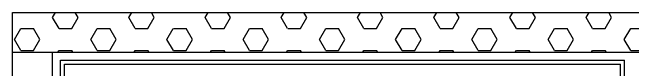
# Model space of a CAD drawing. Header units: inches. Extents: x 11.2 to 54.2, y 16.2 to 41.
# Drawn here: x 48.413 to 51.513, y 19.317 to 19.604 of the extents above; entities that cross this region are included whole.
import ezdxf

# ---------------------------------------------------------------- set-up
doc = ezdxf.new("R2010")
doc.units = ezdxf.units.IN
doc.header["$MEASUREMENT"] = 0
doc.layers.add('1', color=1, linetype='Continuous')
doc.layers.add('8', color=8, linetype='Continuous')

msp = doc.modelspace()

# ---------------------------------------------------------------- hatches: boundary and pattern name
at = {"layer": '8'}
h = msp.add_hatch(dxfattribs=at)
h.set_pattern_fill('HEX', color=256, scale=0.02, style=0)
h.set_pattern_definition([(0, (26.54819, 23.0429), (0, 0.1099852), [0.0635, -0.127]), (120, (26.54819, 23.0429), (-0.09524998, -0.0549926), [0.0635, -0.127]), (60, (26.61169, 23.0429), (-0.09524998, 0.0549926), [0.0635, -0.127])])
h.paths.add_polyline_path([(48.4133, 19.6039), (48.4133, 19.4039), (53.6283, 19.4039), (53.6283, 19.6039)])

# ---------------------------------------------------------------- linework, layer by layer
at = {"layer": '1'}
for p, q in [((48.4133, 19.6039), (53.6283, 19.6039)), ((48.4133, 17.1039), (48.4133, 19.6039)), ((48.4133, 19.4039), (53.6283, 19.4039)), ((48.6133, 17.1039), (48.6133, 19.4039)), ((48.6533, 19.3639), (51.4733, 19.3639)), ((48.6533, 17.5639), (48.6533, 19.3639)), ((51.4733, 17.5639), (51.4733, 19.3639)), ((48.6733, 17.5639), (48.6733, 19.3439)), ((48.6733, 19.3439), (51.4533, 19.3439)), ((51.4533, 17.5639), (51.4533, 19.3439))]:
    msp.add_line(p, q, dxfattribs=at)

doc.saveas('drawing.dxf')
